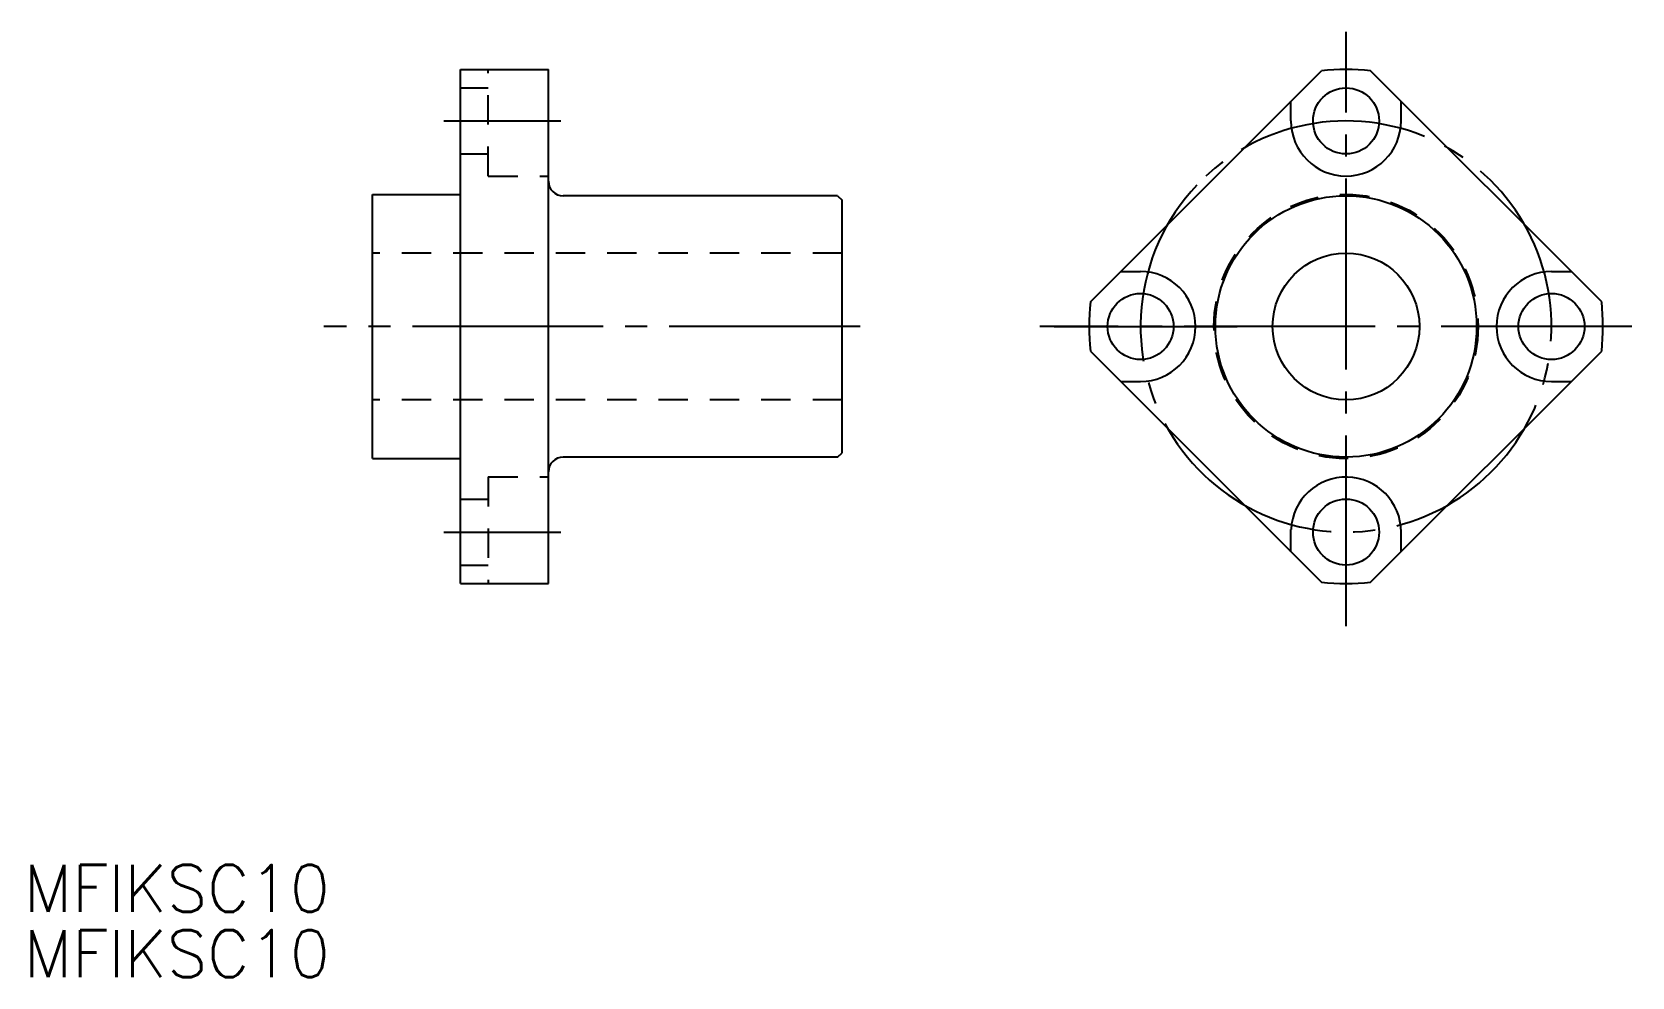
# Model space of a CAD drawing. Extents: x 103 to 212, y 139 to 203.
import ezdxf

# ---------------------------------------------------------------- set-up
doc = ezdxf.new("R2010")
doc.units = 0
doc.linetypes.add('CENTER', pattern=[17.5, 13, -1.5, 1.5, -1.5])
doc.linetypes.add('DASHED', pattern=[3.5, 2, -1.5])
doc.layers.get('0').update_dxf_attribs({"linetype": 'CONTINUOUS'})
doc.layers.add('CENTER', color=1, linetype='CENTER')
doc.styles.get("Standard").update_dxf_attribs({"font": 'txt.shx', "bigfont": '@extfont2.shx'})

msp = doc.modelspace()

# ---------------------------------------------------------------- linework, layer by layer
at = {"color": 7, "linetype": 'CONTINUOUS'}
for p, q in [((132.3, 200.51), (138.3, 200.51)), ((132.3, 165.51), (132.3, 200.51)), ((138.3, 165.51), (138.3, 200.51)), ((175.22, 184.68), (190.97, 200.43)), ((210.06, 184.68), (194.31, 200.43)), ((188.89, 197.01), (188.89, 198.35)), ((196.39, 197.01), (196.39, 198.35)), ((126.3, 174.01), (126.3, 192.01)), ((126.3, 192.01), (132.3, 192.01)), ((158, 191.91), (139.3, 191.91)), ((158, 191.91), (158.3, 191.61)), ((158.3, 174.41), (158.3, 191.61)), ((177.3, 186.76), (178.64, 186.76)), ((206.64, 186.76), (207.98, 186.76)), ((175.22, 181.34), (190.97, 165.59)), ((194.31, 165.59), (210.06, 181.34)), ((177.3, 179.26), (178.64, 179.26)), ((206.64, 179.26), (207.98, 179.26)), ((126.3, 174.01), (132.3, 174.01)), ((158, 174.11), (139.3, 174.11)), ((158, 174.11), (158.3, 174.41)), ((188.89, 167.67), (188.89, 169.19)), ((196.39, 167.67), (196.39, 169.01)), ((132.3, 165.51), (138.3, 165.51))]:
    msp.add_line(p, q, dxfattribs=at)
at = {"color": 3, "linetype": 'DASHED'}
for p, q in [((134.2, 193.26), (134.2, 200.51)), ((132.3, 199.26), (134.2, 199.26)), ((132.3, 194.76), (134.2, 194.76)), ((134.2, 193.26), (138.3, 193.26)), ((158.3, 188.01), (126.3, 188.01)), ((158.3, 178.01), (126.3, 178.01)), ((134.2, 172.76), (138.3, 172.76)), ((134.2, 172.76), (134.2, 165.51)), ((132.3, 171.26), (134.2, 171.26)), ((132.3, 166.76), (134.2, 166.76))]:
    msp.add_line(p, q, dxfattribs=at)
at = {"color": 1, "linetype": 'CENTER'}
msp.add_line((172.75, 183.01), (185.22, 183.01), dxfattribs=at)
at = {"color": 7, "linetype": 'CONTINUOUS'}
for centre, radius in [((192.64, 197.01), 2.25), ((192.64, 183.01), 8.9), ((192.64, 183.01), 5), ((178.64, 183.01), 2.25), ((206.64, 183.01), 2.25), ((192.64, 169.01), 2.25)]:
    msp.add_circle(centre, radius, dxfattribs=at)
at = {"color": 3, "linetype": 'DASHED'}
msp.add_circle((192.64, 183.01), 9, dxfattribs=at)
at = {"color": 7, "linetype": 'CONTINUOUS'}
for centre, radius, start, end in [((192.64, 183.01), 17.5, 84.5177, 95.4823), ((192.64, 197.01), 3.75, 180, 0), ((139.3, 192.91), 1, 180, 270), ((178.64, 183.01), 3.75, 270, 90), ((206.64, 183.01), 3.75, 90, 270), ((192.64, 183.01), 17.5, 174.5177, 185.4823), ((192.64, 183.01), 17.5, 354.5177, 5.4823), ((139.3, 173.11), 1, 90, 180), ((192.64, 169.01), 3.75, 0, 177.2397), ((192.64, 183.01), 17.5, 264.5177, 275.4823)]:
    msp.add_arc(centre, radius, start, end, dxfattribs=at)
at = {"color": 1, "linetype": 'CENTER'}
msp.add_arc((192.64, 183.01), 14, 136.4994, 212.6479, dxfattribs=at)
at = {"layer": 'CENTER', "color": 1, "linetype": 'CENTER'}
for p, q in [((192.64, 162.59), (192.64, 203.07)), ((131.17, 197.01), (139.14, 197.01)), ((159.53, 183.01), (122.99, 183.01)), ((159.53, 183.01), (122.99, 183.01)), ((212.12, 183.01), (171.77, 183.01)), ((131.17, 169.01), (139.14, 169.01))]:
    msp.add_line(p, q, dxfattribs=at)
msp.add_arc((192.64, 183.01), 14, 212.6479, 136.4994, dxfattribs=at)

# ---------------------------------------------------------------- texts
at = {"color": 7, "linetype": 'CONTINUOUS'}
for p in [(102.56, 143.14), (102.56, 138.7)]:
    msp.add_text('MFIKSC10', height=3.2, dxfattribs=at).set_placement(p)

doc.saveas('drawing.dxf')
